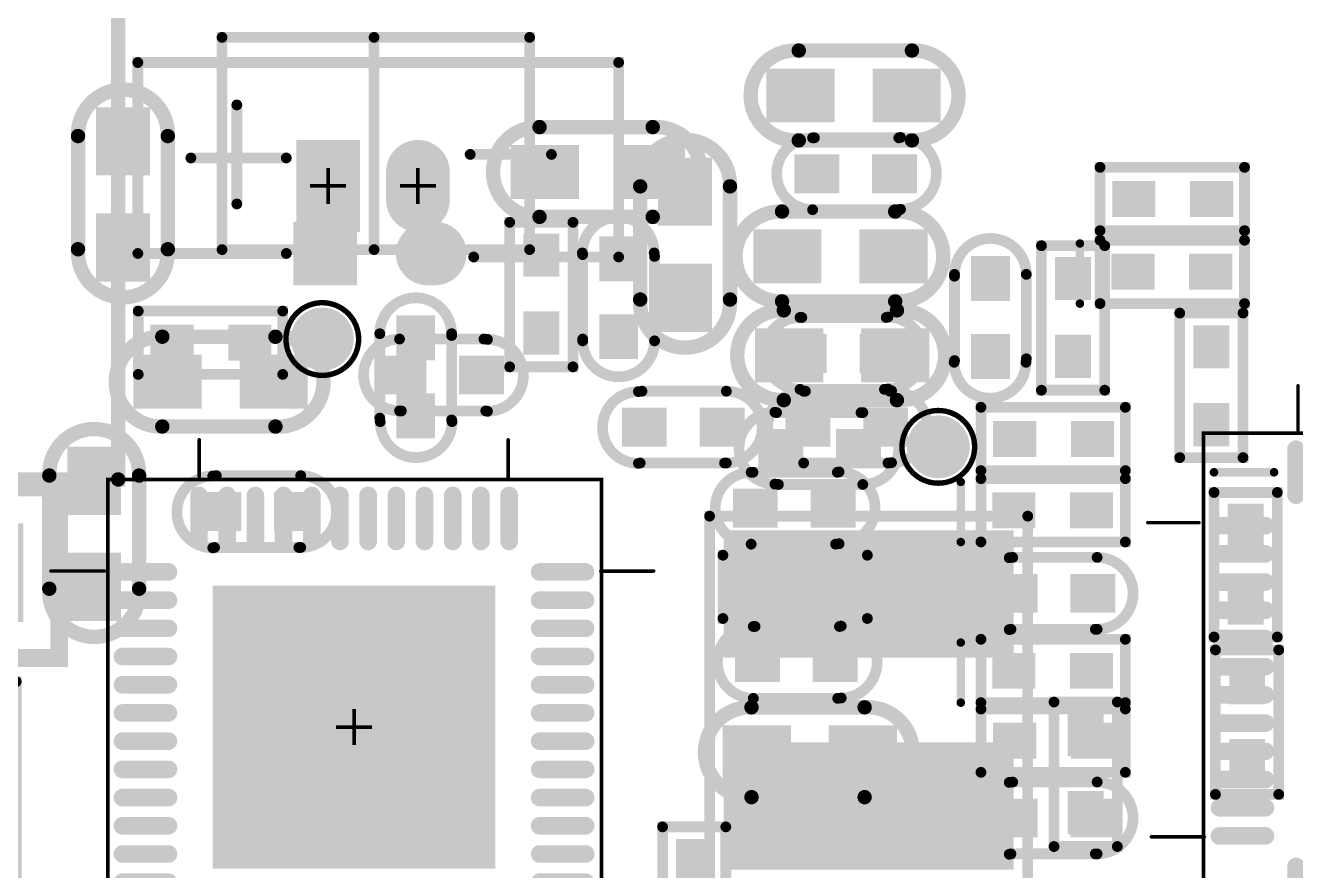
# Model space of a CAD drawing. Extents: x 68 to 180, y 55 to 144.
# Drawn here: x 82.87 to 100.83, y 106.14 to 118.09 of the extents above; entities that cross this region are included whole.
import ezdxf

# ---------------------------------------------------------------- set-up
doc = ezdxf.new("R2010")
doc.units = 0
doc.header["$MEASUREMENT"] = 0
doc.layers.get('0').update_dxf_attribs({"linetype": 'CONTINUOUS'})
for name, color, linetype in [('DRIL_NPLTE_THRU_01', 16, 'CONTINUOUS'), ('DRIL_NPLTE_THRU_02', 4, 'CONTINUOUS'), ('DRIL_NPLTE_THRU_03', 96, 'CONTINUOUS'), ('DRIL_NPLTE_THRU_04', 136, 'CONTINUOUS'), ('DRIL_NPLTE_THRU_05', 34, 'CONTINUOUS'), ('DRIL_NPLTE_THRU_06', 176, 'CONTINUOUS'), ('DRIL_PLTE_THRU_01', 16, 'CONTINUOUS'), ('DRIL_PLTE_THRU_02', 4, 'CONTINUOUS'), ('DRIL_PLTE_THRU_03', 96, 'CONTINUOUS'), ('DRIL_PLTE_THRU_04', 136, 'CONTINUOUS'), ('DRIL_PLTE_THRU_05', 34, 'CONTINUOUS'), ('DRIL_PLTE_THRU_06', 176, 'CONTINUOUS'), ('DRIL_SYMBOL', 2, 'CONTINUOUS'), ('PADS_BOT', 5, 'CONTINUOUS'), ('PADS_INNER', 1, 'CONTINUOUS'), ('PADS_TOP', 1, 'CONTINUOUS'), ('PART_BOT_2DLINE_00', 253, 'CONTINUOUS'), ('PART_TOP_2DLINE_00', 67, 'CONTINUOUS'), ('PART_TOP_2DLINE_01', 67, 'CONTINUOUS')]:
    doc.layers.add(name, color=color, linetype=linetype)

# ---------------------------------------------------------------- blocks, each defined once
blk = doc.blocks.new('SMOOTH_0$1524')
at = {"const_width": 0.0762}
blk.add_lwpolyline([(-0.0381, 0, 1), (0.0381, 0, 1)], format="xyb", close=True, dxfattribs=at)
blk = doc.blocks.new('PART_BODY_TOP_5732')
at = {"layer": 'PART_TOP_2DLINE_00', "const_width": 0.152}
blk.add_lwpolyline([(-1.5, -0.9), (-1.5, 2.1), (2.85, 2.1), (2.85, -0.9)], close=True, dxfattribs=at)
blk.add_lwpolyline([(0.65, 2.1), (0.65, -0.9)], dxfattribs=at)
at = {"layer": 'PART_TOP_2DLINE_00'}
for p in [(-1.5, 2.1), (0.65, 2.1), (2.85, 2.1), (-1.5, -0.9), (0.65, -0.9), (2.85, -0.9)]:
    blk.add_blockref('SMOOTH_0$1524', p, dxfattribs=at)
blk = doc.blocks.new('DRIL_SYMBOL_0$6')
at = {"layer": 'DRIL_SYMBOL', "const_width": 0.0508}
for points in [[(0, -0.254), (0, 0.254)], [(-0.254, 0), (0.254, 0)]]:
    blk.add_lwpolyline(points, dxfattribs=at)
blk = doc.blocks.new('DRIL_HOLE_0$6')
at = {"const_width": 0.3}
blk.add_lwpolyline([(-0.15, 0, 1), (0.15, 0, 1)], format="xyb", close=True, dxfattribs=at)
blk.add_blockref('DRIL_SYMBOL_0$6', (0, 0))
blk = doc.blocks.new('PAD_3')
at = {"const_width": 0.9}
blk.add_lwpolyline([(-0.65, 0), (0.65, 0)], dxfattribs=at)
blk = doc.blocks.new('STK_TOP_16')
at = {"layer": 'DRIL_PLTE_THRU_01'}
blk.add_blockref('DRIL_HOLE_0$6', (0, 0), dxfattribs=at)
at = {"layer": 'DRIL_PLTE_THRU_02'}
blk.add_blockref('DRIL_HOLE_0$6', (0, 0), dxfattribs=at)
at = {"layer": 'DRIL_PLTE_THRU_03'}
blk.add_blockref('DRIL_HOLE_0$6', (0, 0), dxfattribs=at)
at = {"layer": 'DRIL_PLTE_THRU_04'}
blk.add_blockref('DRIL_HOLE_0$6', (0, 0), dxfattribs=at)
at = {"layer": 'DRIL_PLTE_THRU_05'}
blk.add_blockref('DRIL_HOLE_0$6', (0, 0), dxfattribs=at)
at = {"layer": 'DRIL_PLTE_THRU_06'}
blk.add_blockref('DRIL_HOLE_0$6', (0, 0), dxfattribs=at)
at = {"layer": 'PADS_BOT', "rotation": 90}
blk.add_blockref('PAD_3', (0, 0), dxfattribs=at)
at = {"layer": 'PADS_INNER', "rotation": 90}
blk.add_blockref('PAD_3', (0, 0), dxfattribs=at)
at = {"layer": 'PADS_TOP', "rotation": 90}
blk.add_blockref('PAD_3', (0, 0), dxfattribs=at)
blk = doc.blocks.new('PAD_4')
at = {"const_width": 0.45}
blk.add_lwpolyline([(-0.2, -0.225), (0.2, -0.225, 1), (0.2, 0.225), (-0.2, 0.225, 1)], format="xyb", close=True, dxfattribs=at)
blk = doc.blocks.new('STK_TOP_15')
at = {"layer": 'DRIL_PLTE_THRU_01'}
blk.add_blockref('DRIL_HOLE_0$6', (0, 0), dxfattribs=at)
at = {"layer": 'DRIL_PLTE_THRU_02'}
blk.add_blockref('DRIL_HOLE_0$6', (0, 0), dxfattribs=at)
at = {"layer": 'DRIL_PLTE_THRU_03'}
blk.add_blockref('DRIL_HOLE_0$6', (0, 0), dxfattribs=at)
at = {"layer": 'DRIL_PLTE_THRU_04'}
blk.add_blockref('DRIL_HOLE_0$6', (0, 0), dxfattribs=at)
at = {"layer": 'DRIL_PLTE_THRU_05'}
blk.add_blockref('DRIL_HOLE_0$6', (0, 0), dxfattribs=at)
at = {"layer": 'DRIL_PLTE_THRU_06'}
blk.add_blockref('DRIL_HOLE_0$6', (0, 0), dxfattribs=at)
at = {"layer": 'PADS_BOT', "rotation": 90}
blk.add_blockref('PAD_4', (0, 0), dxfattribs=at)
at = {"layer": 'PADS_INNER', "rotation": 90}
blk.add_blockref('PAD_4', (0, 0), dxfattribs=at)
at = {"layer": 'PADS_TOP', "rotation": 90}
blk.add_blockref('PAD_4', (0, 0), dxfattribs=at)
blk = doc.blocks.new('SYM_TOP_15')
for name, p in [('PART_BODY_TOP_5732', (0, 0)), ('STK_TOP_16', (0, 0)), ('STK_TOP_15', (1.27, 0))]:
    blk.add_blockref(name, p)
blk = doc.blocks.new('PART_TOP_12')
blk.add_blockref('SYM_TOP_15', (0, 0))
blk = doc.blocks.new('SMOOTH_0$2032')
at = {"const_width": 0.1016}
blk.add_lwpolyline([(-0.0508, 0, 1), (0.0508, 0, 1)], format="xyb", close=True, dxfattribs=at)
blk = doc.blocks.new('PART_BODY_BOT_5734')
at = {"layer": 'PART_BOT_2DLINE_00', "const_width": 0.2032}
blk.add_lwpolyline([(-0.025146, 0.635), (1.575054, 0.635, -1.036434944), (1.575054, -0.635), (-0.025146, -0.635, -1.07236871)], format="xyb", close=True, dxfattribs=at)
at = {"layer": 'PART_BOT_2DLINE_00'}
for p in [(-0.025146, 0.635), (1.575054, 0.635), (-0.025146, -0.635), (1.575054, -0.635)]:
    blk.add_blockref('SMOOTH_0$2032', p, dxfattribs=at)
blk = doc.blocks.new('DRIL_HOLE_0')
blk.add_lwpolyline([(0, 0, 1), (0, 0, 1)], format="xyb", close=True)
blk = doc.blocks.new('PAD_0')
blk.add_lwpolyline([(0, 0, 1), (0, 0, 1)], format="xyb", close=True)
blk = doc.blocks.new('PAD_7')
at = {"const_width": 0.762}
blk.add_lwpolyline([(-0.4826, 0), (0.4826, 0)], dxfattribs=at)
blk = doc.blocks.new('STK_BOT_19')
at = {"layer": 'DRIL_PLTE_THRU_01'}
blk.add_blockref('DRIL_HOLE_0', (0, 0), dxfattribs=at)
at = {"layer": 'DRIL_PLTE_THRU_02'}
blk.add_blockref('DRIL_HOLE_0', (0, 0), dxfattribs=at)
at = {"layer": 'DRIL_PLTE_THRU_03'}
blk.add_blockref('DRIL_HOLE_0', (0, 0), dxfattribs=at)
at = {"layer": 'DRIL_PLTE_THRU_04'}
blk.add_blockref('DRIL_HOLE_0', (0, 0), dxfattribs=at)
at = {"layer": 'DRIL_PLTE_THRU_05'}
blk.add_blockref('DRIL_HOLE_0', (0, 0), dxfattribs=at)
at = {"layer": 'DRIL_PLTE_THRU_06'}
blk.add_blockref('DRIL_HOLE_0', (0, 0), dxfattribs=at)
at = {"layer": 'PADS_BOT'}
blk.add_blockref('PAD_7', (0, 0), dxfattribs=at)
at = {"layer": 'PADS_INNER'}
blk.add_blockref('PAD_0', (0, 0), dxfattribs=at)
at = {"layer": 'PADS_TOP'}
blk.add_blockref('PAD_0', (0, 0), dxfattribs=at)
blk = doc.blocks.new('SYM_BOT_17')
for name, p in [('PART_BODY_BOT_5734', (0, 0)), ('STK_BOT_19', (0, 0)), ('STK_BOT_19', (1.500124, 0))]:
    blk.add_blockref(name, p)
blk = doc.blocks.new('PART_BOT_18')
blk.add_blockref('SYM_BOT_17', (0, 0))
blk = doc.blocks.new('PART_BODY_TOP_5734')
at = {"layer": 'PART_TOP_2DLINE_00', "const_width": 0.2032}
blk.add_lwpolyline([(-0.025146, 0.635), (1.575054, 0.635, -1.036434944), (1.575054, -0.635), (-0.025146, -0.635, -1.07236871)], format="xyb", close=True, dxfattribs=at)
at = {"layer": 'PART_TOP_2DLINE_00'}
for p in [(-0.025146, 0.635), (1.575054, 0.635), (-0.025146, -0.635), (1.575054, -0.635)]:
    blk.add_blockref('SMOOTH_0$2032', p, dxfattribs=at)
blk = doc.blocks.new('STK_TOP_19')
at = {"layer": 'DRIL_PLTE_THRU_01'}
blk.add_blockref('DRIL_HOLE_0', (0, 0), dxfattribs=at)
at = {"layer": 'DRIL_PLTE_THRU_02'}
blk.add_blockref('DRIL_HOLE_0', (0, 0), dxfattribs=at)
at = {"layer": 'DRIL_PLTE_THRU_03'}
blk.add_blockref('DRIL_HOLE_0', (0, 0), dxfattribs=at)
at = {"layer": 'DRIL_PLTE_THRU_04'}
blk.add_blockref('DRIL_HOLE_0', (0, 0), dxfattribs=at)
at = {"layer": 'DRIL_PLTE_THRU_05'}
blk.add_blockref('DRIL_HOLE_0', (0, 0), dxfattribs=at)
at = {"layer": 'DRIL_PLTE_THRU_06'}
blk.add_blockref('DRIL_HOLE_0', (0, 0), dxfattribs=at)
at = {"layer": 'PADS_BOT'}
blk.add_blockref('PAD_0', (0, 0), dxfattribs=at)
at = {"layer": 'PADS_INNER'}
blk.add_blockref('PAD_0', (0, 0), dxfattribs=at)
at = {"layer": 'PADS_TOP'}
blk.add_blockref('PAD_7', (0, 0), dxfattribs=at)
blk = doc.blocks.new('SYM_TOP_17')
for name, p in [('PART_BODY_TOP_5734', (0, 0)), ('STK_TOP_19', (0, 0)), ('STK_TOP_19', (1.500124, 0))]:
    blk.add_blockref(name, p)
blk = doc.blocks.new('PART_TOP_19')
blk.add_blockref('SYM_TOP_17', (0, 0))
blk = doc.blocks.new('PART_BOT_20')
blk.add_blockref('SYM_BOT_17', (0, 0))
blk = doc.blocks.new('PART_BOT_23')
blk.add_blockref('SYM_BOT_17', (0, 0))
blk = doc.blocks.new('PART_BOT_28')
blk.add_blockref('SYM_BOT_17', (0, 0))
blk = doc.blocks.new('PART_TOP_31')
blk.add_blockref('SYM_TOP_17', (0, 0))
blk = doc.blocks.new('PART_BOT_32')
blk.add_blockref('SYM_BOT_17', (0, 0))
blk = doc.blocks.new('PART_BOT_34')
blk.add_blockref('SYM_BOT_17', (0, 0))
blk = doc.blocks.new('PART_BOT_41')
blk.add_blockref('SYM_BOT_17', (0, 0))
blk = doc.blocks.new('PART_BODY_TOP_5741')
at = {"layer": 'PART_TOP_2DLINE_01', "const_width": 0.152}
blk.add_lwpolyline([(-1.1, 2.25), (4.1, 2.25), (4.1, -2.25), (-1.1, -2.25)], close=True, dxfattribs=at)
at = {"layer": 'PART_TOP_2DLINE_01'}
for p in [(-1.1, 2.25), (4.1, 2.25), (-1.1, -2.25), (4.1, -2.25)]:
    blk.add_blockref('SMOOTH_0$1524', p, dxfattribs=at)
blk = doc.blocks.new('PAD_10')
at = {"const_width": 1.8}
blk.add_lwpolyline([(-2.05, 0), (2.05, 0)], dxfattribs=at)
blk = doc.blocks.new('STK_TOP_26')
at = {"layer": 'DRIL_PLTE_THRU_01'}
blk.add_blockref('DRIL_HOLE_0', (0, 0), dxfattribs=at)
at = {"layer": 'DRIL_PLTE_THRU_02'}
blk.add_blockref('DRIL_HOLE_0', (0, 0), dxfattribs=at)
at = {"layer": 'DRIL_PLTE_THRU_03'}
blk.add_blockref('DRIL_HOLE_0', (0, 0), dxfattribs=at)
at = {"layer": 'DRIL_PLTE_THRU_04'}
blk.add_blockref('DRIL_HOLE_0', (0, 0), dxfattribs=at)
at = {"layer": 'DRIL_PLTE_THRU_05'}
blk.add_blockref('DRIL_HOLE_0', (0, 0), dxfattribs=at)
at = {"layer": 'DRIL_PLTE_THRU_06'}
blk.add_blockref('DRIL_HOLE_0', (0, 0), dxfattribs=at)
at = {"layer": 'PADS_BOT'}
blk.add_blockref('PAD_0', (0, 0), dxfattribs=at)
at = {"layer": 'PADS_INNER'}
blk.add_blockref('PAD_0', (0, 0), dxfattribs=at)
at = {"layer": 'PADS_TOP', "rotation": 90}
blk.add_blockref('PAD_10', (0, 0), dxfattribs=at)
blk = doc.blocks.new('SYM_TOP_24')
for name, p in [('STK_TOP_26', (0, 0)), ('STK_TOP_26', (3, 0)), ('PART_BODY_TOP_5741', (0, 0))]:
    blk.add_blockref(name, p)
blk = doc.blocks.new('PART_TOP_59')
blk.add_blockref('SYM_TOP_24', (0, 0))
blk = doc.blocks.new('PART_TOP_60')
blk.add_blockref('SYM_TOP_24', (0, 0))
blk = doc.blocks.new('PART_BODY_TOP_5763')
at = {"layer": 'PART_TOP_2DLINE_00', "const_width": 0.152}
for points in [[(-0.55, 0), (-2.65, 0), (-2.65, 2.7), (4.15, 2.7), (4.15, -0.05), (2.1, -0.05)], [(-1.25, 2.1), (-1.25, 0.7)], [(2.05, 1.4), (3.2, 1.4)], [(-1.9, 1.35), (-0.55, 1.35)]]:
    blk.add_lwpolyline(points, dxfattribs=at)
at = {"layer": 'PART_TOP_2DLINE_00'}
for p in [(-2.65, 2.7), (4.15, 2.7), (-1.25, 2.1), (2.05, 1.4), (3.2, 1.4), (-1.9, 1.35), (-0.55, 1.35), (-1.25, 0.7), (-2.65, 0), (-0.55, 0), (2.1, -0.05), (4.15, -0.05)]:
    blk.add_blockref('SMOOTH_0$1524', p, dxfattribs=at)
blk = doc.blocks.new('DRIL_SLOT_0001500027000000000')
at = {"const_width": 0.2}
blk.add_lwpolyline([(-0.15, -0.1), (0.15, -0.1, 1), (0.15, 0.1), (-0.15, 0.1, 1)], format="xyb", close=True, dxfattribs=at)
blk = doc.blocks.new('PAD_45')
at = {"const_width": 0.9}
blk.add_lwpolyline([(-0.45, 0), (0.45, 0)], dxfattribs=at)
blk = doc.blocks.new('PAD_46')
at = {"const_width": 0.9}
blk.add_lwpolyline([(-0.45, 0), (0.45, 0)], dxfattribs=at)
blk = doc.blocks.new('STK_TOP_64')
at = {"layer": 'DRIL_PLTE_THRU_01'}
blk.add_blockref('DRIL_SLOT_0001500027000000000', (0, 0), dxfattribs=at)
at = {"layer": 'DRIL_PLTE_THRU_02'}
blk.add_blockref('DRIL_SLOT_0001500027000000000', (0, 0), dxfattribs=at)
at = {"layer": 'DRIL_PLTE_THRU_03'}
blk.add_blockref('DRIL_SLOT_0001500027000000000', (0, 0), dxfattribs=at)
at = {"layer": 'DRIL_PLTE_THRU_04'}
blk.add_blockref('DRIL_SLOT_0001500027000000000', (0, 0), dxfattribs=at)
at = {"layer": 'DRIL_PLTE_THRU_05'}
blk.add_blockref('DRIL_SLOT_0001500027000000000', (0, 0), dxfattribs=at)
at = {"layer": 'DRIL_PLTE_THRU_06'}
blk.add_blockref('DRIL_SLOT_0001500027000000000', (0, 0), dxfattribs=at)
at = {"layer": 'PADS_BOT'}
blk.add_blockref('PAD_45', (0, 0), dxfattribs=at)
at = {"layer": 'PADS_INNER'}
blk.add_blockref('PAD_45', (0, 0), dxfattribs=at)
at = {"layer": 'PADS_TOP'}
blk.add_blockref('PAD_46', (0, 0), dxfattribs=at)
blk = doc.blocks.new('PAD_47')
at = {"const_width": 0.45}
blk.add_lwpolyline([(-0.05, -0.225), (0.05, -0.225, 1), (0.05, 0.225), (-0.05, 0.225, 1)], format="xyb", close=True, dxfattribs=at)
blk = doc.blocks.new('STK_TOP_63')
at = {"layer": 'DRIL_PLTE_THRU_01'}
blk.add_blockref('DRIL_SLOT_0001500027000000000', (0, 0), dxfattribs=at)
at = {"layer": 'DRIL_PLTE_THRU_02'}
blk.add_blockref('DRIL_SLOT_0001500027000000000', (0, 0), dxfattribs=at)
at = {"layer": 'DRIL_PLTE_THRU_03'}
blk.add_blockref('DRIL_SLOT_0001500027000000000', (0, 0), dxfattribs=at)
at = {"layer": 'DRIL_PLTE_THRU_04'}
blk.add_blockref('DRIL_SLOT_0001500027000000000', (0, 0), dxfattribs=at)
at = {"layer": 'DRIL_PLTE_THRU_05'}
blk.add_blockref('DRIL_SLOT_0001500027000000000', (0, 0), dxfattribs=at)
at = {"layer": 'DRIL_PLTE_THRU_06'}
blk.add_blockref('DRIL_SLOT_0001500027000000000', (0, 0), dxfattribs=at)
at = {"layer": 'PADS_BOT'}
blk.add_blockref('PAD_47', (0, 0), dxfattribs=at)
at = {"layer": 'PADS_INNER'}
blk.add_blockref('PAD_47', (0, 0), dxfattribs=at)
at = {"layer": 'PADS_TOP'}
blk.add_blockref('PAD_47', (0, 0), dxfattribs=at)
blk = doc.blocks.new('SYM_TOP_46')
for name, p in [('PART_BODY_TOP_5763', (0, 0)), ('STK_TOP_64', (0, 0)), ('STK_TOP_63', (1.5, 0))]:
    blk.add_blockref(name, p)
blk = doc.blocks.new('PART_TOP_95')
blk.add_blockref('SYM_TOP_46', (0, 0))
blk = doc.blocks.new('SMOOTH_0$0508')
at = {"const_width": 0.0254}
blk.add_lwpolyline([(-0.0127, 0, 1), (0.0127, 0, 1)], format="xyb", close=True, dxfattribs=at)
blk = doc.blocks.new('PART_BODY_TOP_5766')
at = {"layer": 'PART_TOP_2DLINE_00', "const_width": 0.0508}
for points in [[(-2.189, 3.545), (-2.189, 4.061)], [(2.181, 3.534), (2.181, 4.061)], [(-3.532, 2.207), (-4.286, 2.207)], [(3.491, 2.206), (4.237, 2.206)], [(-3.509, -2.206), (-4.355, -2.206)], [(3.567, -2.236), (4.288, -2.236)], [(-2.178, -3.505), (-2.178, -4.144)], [(2.165, -3.546), (2.165, -4.17)]]:
    blk.add_lwpolyline(points, dxfattribs=at)
blk.add_lwpolyline([(-2.969, -3.5), (3.5, -3.5), (3.5, 3.5), (-3.483, 3.5), (-3.483, -2.945), (-3.139, -3.33)], close=True, dxfattribs=at)
blk.add_lwpolyline([(-3.007, -3.018, 1), (-2.564, -3.018, 1)], format="xyb", close=True, dxfattribs=at)
at = {"layer": 'PART_TOP_2DLINE_00'}
for p in [(-2.189, 4.061), (2.181, 4.061), (-3.483, 3.5), (-2.189, 3.545), (2.181, 3.534), (3.5, 3.5), (-4.286, 2.207), (-3.532, 2.207), (3.491, 2.206), (4.237, 2.206), (-4.355, -2.206), (-3.509, -2.206), (3.567, -2.236), (4.288, -2.236), (-3.483, -2.945), (-3.139, -3.33), (-2.969, -3.5), (-2.178, -3.505), (2.165, -3.546), (3.5, -3.5), (-2.178, -4.144), (2.165, -4.17)]:
    blk.add_blockref('SMOOTH_0$0508', p, dxfattribs=at)
blk = doc.blocks.new('PAD_51')
at = {"const_width": 0.12446}
blk.add_lwpolyline([(-0.32554, -0.06223), (0.32554, -0.06223, 1), (0.32554, 0.06223), (-0.32554, 0.06223, 1)], format="xyb", close=True, dxfattribs=at)
blk = doc.blocks.new('STK_TOP_71')
at = {"layer": 'DRIL_NPLTE_THRU_01'}
blk.add_blockref('DRIL_HOLE_0', (0, 0), dxfattribs=at)
at = {"layer": 'DRIL_NPLTE_THRU_02'}
blk.add_blockref('DRIL_HOLE_0', (0, 0), dxfattribs=at)
at = {"layer": 'DRIL_NPLTE_THRU_03'}
blk.add_blockref('DRIL_HOLE_0', (0, 0), dxfattribs=at)
at = {"layer": 'DRIL_NPLTE_THRU_04'}
blk.add_blockref('DRIL_HOLE_0', (0, 0), dxfattribs=at)
at = {"layer": 'DRIL_NPLTE_THRU_05'}
blk.add_blockref('DRIL_HOLE_0', (0, 0), dxfattribs=at)
at = {"layer": 'DRIL_NPLTE_THRU_06'}
blk.add_blockref('DRIL_HOLE_0', (0, 0), dxfattribs=at)
at = {"layer": 'PADS_BOT'}
blk.add_blockref('PAD_0', (0, 0), dxfattribs=at)
at = {"layer": 'PADS_INNER'}
blk.add_blockref('PAD_0', (0, 0), dxfattribs=at)
at = {"layer": 'PADS_TOP', "rotation": 90}
blk.add_blockref('PAD_51', (0, 0), dxfattribs=at)
blk = doc.blocks.new('STK_TOP_70')
at = {"layer": 'DRIL_NPLTE_THRU_01'}
blk.add_blockref('DRIL_HOLE_0', (0, 0), dxfattribs=at)
at = {"layer": 'DRIL_NPLTE_THRU_02'}
blk.add_blockref('DRIL_HOLE_0', (0, 0), dxfattribs=at)
at = {"layer": 'DRIL_NPLTE_THRU_03'}
blk.add_blockref('DRIL_HOLE_0', (0, 0), dxfattribs=at)
at = {"layer": 'DRIL_NPLTE_THRU_04'}
blk.add_blockref('DRIL_HOLE_0', (0, 0), dxfattribs=at)
at = {"layer": 'DRIL_NPLTE_THRU_05'}
blk.add_blockref('DRIL_HOLE_0', (0, 0), dxfattribs=at)
at = {"layer": 'DRIL_NPLTE_THRU_06'}
blk.add_blockref('DRIL_HOLE_0', (0, 0), dxfattribs=at)
at = {"layer": 'PADS_BOT'}
blk.add_blockref('PAD_0', (0, 0), dxfattribs=at)
at = {"layer": 'PADS_INNER'}
blk.add_blockref('PAD_0', (0, 0), dxfattribs=at)
at = {"layer": 'PADS_TOP'}
blk.add_blockref('PAD_51', (0, 0), dxfattribs=at)
blk = doc.blocks.new('DRIL_SYMBOL_1')
at = {"layer": 'DRIL_SYMBOL', "const_width": 0.0508}
for points in [[(0, -0.254), (0, 0.254)], [(-0.254, 0), (0.254, 0)]]:
    blk.add_lwpolyline(points, dxfattribs=at)
blk = doc.blocks.new('DRIL_HOLE_1')
at = {"const_width": 0.5}
blk.add_lwpolyline([(-0.25, 0, 1), (0.25, 0, 1)], format="xyb", close=True, dxfattribs=at)
blk.add_blockref('DRIL_SYMBOL_1', (0, 0))
blk = doc.blocks.new('PAD_52')
at = {"const_width": 3}
blk.add_lwpolyline([(-1.5, 0), (1.5, 0)], dxfattribs=at)
blk = doc.blocks.new('STK_TOP_72')
at = {"layer": 'DRIL_PLTE_THRU_01'}
blk.add_blockref('DRIL_HOLE_1', (0, 0), dxfattribs=at)
at = {"layer": 'DRIL_PLTE_THRU_02'}
blk.add_blockref('DRIL_HOLE_1', (0, 0), dxfattribs=at)
at = {"layer": 'DRIL_PLTE_THRU_03'}
blk.add_blockref('DRIL_HOLE_1', (0, 0), dxfattribs=at)
at = {"layer": 'DRIL_PLTE_THRU_04'}
blk.add_blockref('DRIL_HOLE_1', (0, 0), dxfattribs=at)
at = {"layer": 'DRIL_PLTE_THRU_05'}
blk.add_blockref('DRIL_HOLE_1', (0, 0), dxfattribs=at)
at = {"layer": 'DRIL_PLTE_THRU_06'}
blk.add_blockref('DRIL_HOLE_1', (0, 0), dxfattribs=at)
at = {"layer": 'PADS_BOT'}
blk.add_blockref('PAD_52', (0, 0), dxfattribs=at)
at = {"layer": 'PADS_INNER'}
blk.add_blockref('PAD_52', (0, 0), dxfattribs=at)
at = {"layer": 'PADS_TOP'}
blk.add_blockref('PAD_52', (0, 0), dxfattribs=at)
blk = doc.blocks.new('SYM_TOP_49')
for name, p in [('PART_BODY_TOP_5766', (0, 0)), ('STK_TOP_71', (-2.19329, 2.95)), ('STK_TOP_71', (-1.79451, 2.95)), ('STK_TOP_71', (-1.39573, 2.95)), ('STK_TOP_71', (-0.99695, 2.95)), ('STK_TOP_71', (-0.59817, 2.95)), ('STK_TOP_71', (-0.19939, 2.95)), ('STK_TOP_71', (0.19939, 2.95)), ('STK_TOP_71', (0.59817, 2.95)), ('STK_TOP_71', (0.99695, 2.95)), ('STK_TOP_71', (1.39573, 2.95)), ('STK_TOP_71', (1.79451, 2.95)), ('STK_TOP_71', (2.19329, 2.95)), ('STK_TOP_70', (-2.95, 2.19329)), ('STK_TOP_70', (2.95, 2.19329)), ('STK_TOP_70', (-2.95, 1.79451)), ('STK_TOP_70', (2.95, 1.79451)), ('STK_TOP_70', (-2.95, 1.39573)), ('STK_TOP_72', (0, 0)), ('STK_TOP_70', (2.95, 1.39573)), ('STK_TOP_70', (-2.95, 0.99695)), ('STK_TOP_70', (2.95, 0.99695)), ('STK_TOP_70', (-2.95, 0.59817)), ('STK_TOP_70', (2.95, 0.59817)), ('STK_TOP_70', (-2.95, 0.19939)), ('STK_TOP_70', (2.95, 0.19939)), ('STK_TOP_70', (-2.95, -0.19939)), ('STK_TOP_70', (2.95, -0.19939)), ('STK_TOP_70', (-2.95, -0.59817)), ('STK_TOP_70', (2.95, -0.59817)), ('STK_TOP_70', (-2.95, -0.99695)), ('STK_TOP_70', (2.95, -0.99695)), ('STK_TOP_70', (-2.95, -1.39573)), ('STK_TOP_70', (2.95, -1.39573)), ('STK_TOP_70', (-2.95, -1.79451)), ('STK_TOP_70', (2.95, -1.79451)), ('STK_TOP_70', (-2.95, -2.19329)), ('STK_TOP_70', (2.95, -2.19329)), ('STK_TOP_71', (-2.19329, -2.95)), ('STK_TOP_71', (-1.79451, -2.95)), ('STK_TOP_71', (-1.39573, -2.95)), ('STK_TOP_71', (-0.99695, -2.95)), ('STK_TOP_71', (-0.59817, -2.95)), ('STK_TOP_71', (-0.19939, -2.95)), ('STK_TOP_71', (0.19939, -2.95)), ('STK_TOP_71', (0.59817, -2.95)), ('STK_TOP_71', (0.99695, -2.95)), ('STK_TOP_71', (1.39573, -2.95)), ('STK_TOP_71', (1.79451, -2.95)), ('STK_TOP_71', (2.19329, -2.95))]:
    blk.add_blockref(name, p)
blk = doc.blocks.new('PART_TOP_98')
blk.add_blockref('SYM_TOP_49', (0, 0))
blk = doc.blocks.new('PART_BODY_TOP_5767')
at = {"layer": 'PART_TOP_2DLINE_00', "const_width": 0.0508}
for points in [[(-2.189, 3.545), (-2.189, 4.061)], [(2.181, 3.534), (2.181, 4.061)], [(-3.532, 2.207), (-4.286, 2.207)], [(3.491, 2.206), (4.237, 2.206)], [(-3.509, -2.206), (-4.355, -2.206)], [(3.567, -2.236), (4.288, -2.236)], [(-2.178, -3.505), (-2.178, -4.144)], [(2.165, -3.546), (2.165, -4.17)]]:
    blk.add_lwpolyline(points, dxfattribs=at)
blk.add_lwpolyline([(-2.969, -3.5), (3.5, -3.5), (3.5, 3.5), (-3.483, 3.5), (-3.483, -2.945), (-3.139, -3.33)], close=True, dxfattribs=at)
blk.add_lwpolyline([(-3.007, -3.018, 1), (-2.564, -3.018, 1)], format="xyb", close=True, dxfattribs=at)
at = {"layer": 'PART_TOP_2DLINE_00'}
for p in [(-2.189, 4.061), (2.181, 4.061), (-3.483, 3.5), (-2.189, 3.545), (2.181, 3.534), (3.5, 3.5), (-4.286, 2.207), (-3.532, 2.207), (3.491, 2.206), (4.237, 2.206), (-4.355, -2.206), (-3.509, -2.206), (3.567, -2.236), (4.288, -2.236), (-3.483, -2.945), (-3.139, -3.33), (-2.969, -3.5), (-2.178, -3.505), (2.165, -3.546), (3.5, -3.5), (-2.178, -4.144), (2.165, -4.17)]:
    blk.add_blockref('SMOOTH_0$0508', p, dxfattribs=at)
blk = doc.blocks.new('DRIL_SYMBOL_2$5')
at = {"layer": 'DRIL_SYMBOL', "const_width": 0.0508}
for points in [[(0, -0.254), (0, 0.254)], [(-0.254, 0), (0.254, 0)]]:
    blk.add_lwpolyline(points, dxfattribs=at)
blk = doc.blocks.new('DRIL_HOLE_2$5')
at = {"const_width": 1.25}
blk.add_lwpolyline([(-0.625, 0, 1), (0.625, 0, 1)], format="xyb", close=True, dxfattribs=at)
blk.add_blockref('DRIL_SYMBOL_2$5', (0, 0))
blk = doc.blocks.new('PAD_53')
at = {"const_width": 4}
blk.add_lwpolyline([(-2, 0), (2, 0)], dxfattribs=at)
blk = doc.blocks.new('STK_TOP_73')
at = {"layer": 'DRIL_PLTE_THRU_01'}
blk.add_blockref('DRIL_HOLE_2$5', (0, 0), dxfattribs=at)
at = {"layer": 'DRIL_PLTE_THRU_02'}
blk.add_blockref('DRIL_HOLE_2$5', (0, 0), dxfattribs=at)
at = {"layer": 'DRIL_PLTE_THRU_03'}
blk.add_blockref('DRIL_HOLE_2$5', (0, 0), dxfattribs=at)
at = {"layer": 'DRIL_PLTE_THRU_04'}
blk.add_blockref('DRIL_HOLE_2$5', (0, 0), dxfattribs=at)
at = {"layer": 'DRIL_PLTE_THRU_05'}
blk.add_blockref('DRIL_HOLE_2$5', (0, 0), dxfattribs=at)
at = {"layer": 'DRIL_PLTE_THRU_06'}
blk.add_blockref('DRIL_HOLE_2$5', (0, 0), dxfattribs=at)
at = {"layer": 'PADS_BOT'}
blk.add_blockref('PAD_53', (0, 0), dxfattribs=at)
at = {"layer": 'PADS_INNER'}
blk.add_blockref('PAD_53', (0, 0), dxfattribs=at)
at = {"layer": 'PADS_TOP'}
blk.add_blockref('PAD_53', (0, 0), dxfattribs=at)
blk = doc.blocks.new('SYM_TOP_50')
for name, p in [('PART_BODY_TOP_5767', (0, 0)), ('STK_TOP_71', (-2.19329, 2.95)), ('STK_TOP_71', (-1.79451, 2.95)), ('STK_TOP_71', (-1.39573, 2.95)), ('STK_TOP_71', (-0.99695, 2.95)), ('STK_TOP_71', (-0.59817, 2.95)), ('STK_TOP_71', (-0.19939, 2.95)), ('STK_TOP_71', (0.19939, 2.95)), ('STK_TOP_71', (0.59817, 2.95)), ('STK_TOP_71', (0.99695, 2.95)), ('STK_TOP_71', (1.39573, 2.95)), ('STK_TOP_71', (1.79451, 2.95)), ('STK_TOP_71', (2.19329, 2.95)), ('STK_TOP_70', (-2.95, 2.19329)), ('STK_TOP_70', (2.95, 2.19329)), ('STK_TOP_73', (0, 0)), ('STK_TOP_70', (-2.95, 1.79451)), ('STK_TOP_70', (2.95, 1.79451)), ('STK_TOP_70', (-2.95, 1.39573)), ('STK_TOP_70', (2.95, 1.39573)), ('STK_TOP_70', (-2.95, 0.99695)), ('STK_TOP_70', (2.95, 0.99695)), ('STK_TOP_70', (-2.95, 0.59817)), ('STK_TOP_70', (2.95, 0.59817)), ('STK_TOP_70', (-2.95, 0.19939)), ('STK_TOP_70', (2.95, 0.19939)), ('STK_TOP_70', (-2.95, -0.19939)), ('STK_TOP_70', (2.95, -0.19939)), ('STK_TOP_70', (-2.95, -0.59817)), ('STK_TOP_70', (2.95, -0.59817)), ('STK_TOP_70', (-2.95, -0.99695)), ('STK_TOP_70', (2.95, -0.99695)), ('STK_TOP_70', (-2.95, -1.39573)), ('STK_TOP_70', (2.95, -1.39573)), ('STK_TOP_70', (-2.95, -1.79451)), ('STK_TOP_70', (2.95, -1.79451)), ('STK_TOP_70', (-2.95, -2.19329)), ('STK_TOP_70', (2.95, -2.19329)), ('STK_TOP_71', (-2.19329, -2.95)), ('STK_TOP_71', (-1.79451, -2.95)), ('STK_TOP_71', (-1.39573, -2.95)), ('STK_TOP_71', (-0.99695, -2.95)), ('STK_TOP_71', (-0.59817, -2.95)), ('STK_TOP_71', (-0.19939, -2.95)), ('STK_TOP_71', (0.19939, -2.95)), ('STK_TOP_71', (0.59817, -2.95)), ('STK_TOP_71', (0.99695, -2.95)), ('STK_TOP_71', (1.39573, -2.95)), ('STK_TOP_71', (1.79451, -2.95)), ('STK_TOP_71', (2.19329, -2.95))]:
    blk.add_blockref(name, p)
blk = doc.blocks.new('PART_TOP_99')
blk.add_blockref('SYM_TOP_50', (0, 0))
blk = doc.blocks.new('PART_BODY_TOP_5731')
at = {"layer": 'PART_TOP_2DLINE_00', "const_width": 0.152}
blk.add_lwpolyline([(-1.028, -0.449), (-1.028, 0.446), (1.015, 0.446), (1.015, -0.449)], close=True, dxfattribs=at)
at = {"layer": 'PART_TOP_2DLINE_00'}
for p in [(-1.028, 0.446), (1.015, 0.446), (-1.028, -0.449), (1.015, -0.449)]:
    blk.add_blockref('SMOOTH_0$1524', p, dxfattribs=at)
blk = doc.blocks.new('PAD_1')
at = {"const_width": 0.508}
blk.add_lwpolyline([(-0.305, 0), (0.305, 0)], dxfattribs=at)
blk = doc.blocks.new('STK_TOP_14')
at = {"layer": 'DRIL_PLTE_THRU_01'}
blk.add_blockref('DRIL_HOLE_0', (0, 0), dxfattribs=at)
at = {"layer": 'DRIL_PLTE_THRU_02'}
blk.add_blockref('DRIL_HOLE_0', (0, 0), dxfattribs=at)
at = {"layer": 'DRIL_PLTE_THRU_03'}
blk.add_blockref('DRIL_HOLE_0', (0, 0), dxfattribs=at)
at = {"layer": 'DRIL_PLTE_THRU_04'}
blk.add_blockref('DRIL_HOLE_0', (0, 0), dxfattribs=at)
at = {"layer": 'DRIL_PLTE_THRU_05'}
blk.add_blockref('DRIL_HOLE_0', (0, 0), dxfattribs=at)
at = {"layer": 'DRIL_PLTE_THRU_06'}
blk.add_blockref('DRIL_HOLE_0', (0, 0), dxfattribs=at)
at = {"layer": 'PADS_BOT'}
blk.add_blockref('PAD_0', (0, 0), dxfattribs=at)
at = {"layer": 'PADS_INNER'}
blk.add_blockref('PAD_0', (0, 0), dxfattribs=at)
at = {"layer": 'PADS_TOP'}
blk.add_blockref('PAD_1', (0, 0), dxfattribs=at)
blk = doc.blocks.new('SYM_TOP_14')
for name, p in [('PART_BODY_TOP_5731', (0, 0)), ('STK_TOP_14', (-0.55, 0)), ('STK_TOP_14', (0.55, 0))]:
    blk.add_blockref(name, p)
blk = doc.blocks.new('PART_TOP_124')
blk.add_blockref('SYM_TOP_14', (0, 0))
blk = doc.blocks.new('PART_TOP_128')
blk.add_blockref('SYM_TOP_14', (0, 0))
blk = doc.blocks.new('PART_BODY_BOT_5731')
at = {"layer": 'PART_BOT_2DLINE_00', "const_width": 0.152}
blk.add_lwpolyline([(-1.028, -0.449), (-1.028, 0.446), (1.015, 0.446), (1.015, -0.449)], close=True, dxfattribs=at)
at = {"layer": 'PART_BOT_2DLINE_00'}
for p in [(-1.028, 0.446), (1.015, 0.446), (-1.028, -0.449), (1.015, -0.449)]:
    blk.add_blockref('SMOOTH_0$1524', p, dxfattribs=at)
blk = doc.blocks.new('STK_BOT_14')
at = {"layer": 'DRIL_PLTE_THRU_01'}
blk.add_blockref('DRIL_HOLE_0', (0, 0), dxfattribs=at)
at = {"layer": 'DRIL_PLTE_THRU_02'}
blk.add_blockref('DRIL_HOLE_0', (0, 0), dxfattribs=at)
at = {"layer": 'DRIL_PLTE_THRU_03'}
blk.add_blockref('DRIL_HOLE_0', (0, 0), dxfattribs=at)
at = {"layer": 'DRIL_PLTE_THRU_04'}
blk.add_blockref('DRIL_HOLE_0', (0, 0), dxfattribs=at)
at = {"layer": 'DRIL_PLTE_THRU_05'}
blk.add_blockref('DRIL_HOLE_0', (0, 0), dxfattribs=at)
at = {"layer": 'DRIL_PLTE_THRU_06'}
blk.add_blockref('DRIL_HOLE_0', (0, 0), dxfattribs=at)
at = {"layer": 'PADS_BOT'}
blk.add_blockref('PAD_1', (0, 0), dxfattribs=at)
at = {"layer": 'PADS_INNER'}
blk.add_blockref('PAD_0', (0, 0), dxfattribs=at)
at = {"layer": 'PADS_TOP'}
blk.add_blockref('PAD_0', (0, 0), dxfattribs=at)
blk = doc.blocks.new('SYM_BOT_14')
for name, p in [('PART_BODY_BOT_5731', (0, 0)), ('STK_BOT_14', (-0.55, 0)), ('STK_BOT_14', (0.55, 0))]:
    blk.add_blockref(name, p)
blk = doc.blocks.new('PART_BOT_130')
blk.add_blockref('SYM_BOT_14', (0, 0))
blk = doc.blocks.new('PART_BOT_132')
blk.add_blockref('SYM_BOT_14', (0, 0))
blk = doc.blocks.new('PART_BOT_133')
blk.add_blockref('SYM_BOT_14', (0, 0))
blk = doc.blocks.new('PART_BOT_134')
blk.add_blockref('SYM_BOT_14', (0, 0))
blk = doc.blocks.new('PART_BOT_136')
blk.add_blockref('SYM_BOT_14', (0, 0))
blk = doc.blocks.new('PART_TOP_188')
blk.add_blockref('SYM_TOP_14', (0, 0))
blk = doc.blocks.new('PART_BOT_193')
blk.add_blockref('SYM_BOT_14', (0, 0))
blk = doc.blocks.new('PART_BOT_200')
blk.add_blockref('SYM_BOT_14', (0, 0))
blk = doc.blocks.new('PART_BOT_216')
blk.add_blockref('SYM_BOT_14', (0, 0))
blk = doc.blocks.new('SMOOTH_0$254')
at = {"const_width": 0.127}
blk.add_lwpolyline([(-0.0635, 0, 1), (0.0635, 0, 1)], format="xyb", close=True, dxfattribs=at)
blk = doc.blocks.new('PART_BODY_TOP_5771')
at = {"layer": 'PART_TOP_2DLINE_00', "const_width": 0.254}
for points in [[(-0.3175, 1.2065), (-2.3495, 1.2065), (-2.3495, -1.2065), (-0.3175, -1.2065)], [(0.3175, 1.2065), (2.3495, 1.2065), (2.3495, -1.2065), (0.3175, -1.2065)]]:
    blk.add_lwpolyline(points, dxfattribs=at)
at = {"layer": 'PART_TOP_2DLINE_00'}
for p in [(-2.3495, 1.2065), (-0.3175, 1.2065), (0.3175, 1.2065), (2.3495, 1.2065), (-2.3495, -1.2065), (-0.3175, -1.2065), (0.3175, -1.2065), (2.3495, -1.2065)]:
    blk.add_blockref('SMOOTH_0$254', p, dxfattribs=at)
blk = doc.blocks.new('PAD_54')
at = {"const_width": 1.397}
blk.add_lwpolyline([(-0.762, 0), (0.762, 0)], dxfattribs=at)
blk = doc.blocks.new('STK_TOP_74')
at = {"layer": 'DRIL_PLTE_THRU_01'}
blk.add_blockref('DRIL_HOLE_0', (0, 0), dxfattribs=at)
at = {"layer": 'DRIL_PLTE_THRU_02'}
blk.add_blockref('DRIL_HOLE_0', (0, 0), dxfattribs=at)
at = {"layer": 'DRIL_PLTE_THRU_03'}
blk.add_blockref('DRIL_HOLE_0', (0, 0), dxfattribs=at)
at = {"layer": 'DRIL_PLTE_THRU_04'}
blk.add_blockref('DRIL_HOLE_0', (0, 0), dxfattribs=at)
at = {"layer": 'DRIL_PLTE_THRU_05'}
blk.add_blockref('DRIL_HOLE_0', (0, 0), dxfattribs=at)
at = {"layer": 'DRIL_PLTE_THRU_06'}
blk.add_blockref('DRIL_HOLE_0', (0, 0), dxfattribs=at)
at = {"layer": 'PADS_BOT'}
blk.add_blockref('PAD_0', (0, 0), dxfattribs=at)
at = {"layer": 'PADS_INNER'}
blk.add_blockref('PAD_0', (0, 0), dxfattribs=at)
at = {"layer": 'PADS_TOP'}
blk.add_blockref('PAD_54', (0, 0), dxfattribs=at)
blk = doc.blocks.new('SYM_TOP_54')
for name, p in [('PART_BODY_TOP_5771', (0, 0)), ('STK_TOP_74', (-1.0795, 0)), ('STK_TOP_74', (1.0795, 0))]:
    blk.add_blockref(name, p)
blk = doc.blocks.new('PART_TOP_223')
blk.add_blockref('SYM_TOP_54', (0, 0))
blk = doc.blocks.new('PART_BODY_TOP_5773')
at = {"layer": 'PART_TOP_2DLINE_00', "const_width": 0.203}
for points in [[(0, 3.15), (2.55, 3.15), (2.55, 2.45), (0, 2.45)], [(-2.874, 2.8), (5.172, 2.8), (5.172, -3.184), (-2.874, -3.184)]]:
    blk.add_lwpolyline(points, close=True, dxfattribs=at)
at = {"layer": 'PART_TOP_2DLINE_00'}
for p in [(0, 3.15), (2.55, 3.15), (-2.874, 2.8), (5.172, 2.8), (0, 2.45), (2.55, 2.45), (-2.874, -3.184), (5.172, -3.184)]:
    blk.add_blockref('SMOOTH_0$2032', p, dxfattribs=at)
blk = doc.blocks.new('DRIL_SYMBOL_0$889')
at = {"layer": 'DRIL_SYMBOL', "const_width": 0.0508}
for points in [[(0, -0.254), (0, 0.254)], [(-0.254, 0), (0.254, 0)]]:
    blk.add_lwpolyline(points, dxfattribs=at)
blk = doc.blocks.new('DRIL_HOLE_0$889')
at = {"const_width": 0.4445}
blk.add_lwpolyline([(-0.22225, 0, 1), (0.22225, 0, 1)], format="xyb", close=True, dxfattribs=at)
blk.add_blockref('DRIL_SYMBOL_0$889', (0, 0))
blk = doc.blocks.new('PAD_57')
at = {"const_width": 1.524}
blk.add_lwpolyline([(-1.25, 0), (1.25, 0)], dxfattribs=at)
blk = doc.blocks.new('STK_TOP_78')
at = {"layer": 'DRIL_PLTE_THRU_01'}
blk.add_blockref('DRIL_HOLE_0$889', (0, 0), dxfattribs=at)
at = {"layer": 'DRIL_PLTE_THRU_02'}
blk.add_blockref('DRIL_HOLE_0$889', (0, 0), dxfattribs=at)
at = {"layer": 'DRIL_PLTE_THRU_03'}
blk.add_blockref('DRIL_HOLE_0$889', (0, 0), dxfattribs=at)
at = {"layer": 'DRIL_PLTE_THRU_04'}
blk.add_blockref('DRIL_HOLE_0$889', (0, 0), dxfattribs=at)
at = {"layer": 'DRIL_PLTE_THRU_05'}
blk.add_blockref('DRIL_HOLE_0$889', (0, 0), dxfattribs=at)
at = {"layer": 'DRIL_PLTE_THRU_06'}
blk.add_blockref('DRIL_HOLE_0$889', (0, 0), dxfattribs=at)
at = {"layer": 'PADS_BOT', "rotation": 90}
blk.add_blockref('PAD_57', (0, 0), dxfattribs=at)
at = {"layer": 'PADS_INNER', "rotation": 90}
blk.add_blockref('PAD_57', (0, 0), dxfattribs=at)
at = {"layer": 'PADS_TOP', "rotation": 90}
blk.add_blockref('PAD_57', (0, 0), dxfattribs=at)
blk = doc.blocks.new('PAD_58')
at = {"const_width": 0.762}
blk.add_lwpolyline([(-0.488, -0.381), (0.488, -0.381, 1), (0.488, 0.381), (-0.488, 0.381, 1)], format="xyb", close=True, dxfattribs=at)
blk = doc.blocks.new('STK_TOP_77')
at = {"layer": 'DRIL_PLTE_THRU_01'}
blk.add_blockref('DRIL_HOLE_0$889', (0, 0), dxfattribs=at)
at = {"layer": 'DRIL_PLTE_THRU_02'}
blk.add_blockref('DRIL_HOLE_0$889', (0, 0), dxfattribs=at)
at = {"layer": 'DRIL_PLTE_THRU_03'}
blk.add_blockref('DRIL_HOLE_0$889', (0, 0), dxfattribs=at)
at = {"layer": 'DRIL_PLTE_THRU_04'}
blk.add_blockref('DRIL_HOLE_0$889', (0, 0), dxfattribs=at)
at = {"layer": 'DRIL_PLTE_THRU_05'}
blk.add_blockref('DRIL_HOLE_0$889', (0, 0), dxfattribs=at)
at = {"layer": 'DRIL_PLTE_THRU_06'}
blk.add_blockref('DRIL_HOLE_0$889', (0, 0), dxfattribs=at)
at = {"layer": 'PADS_BOT', "rotation": 90}
blk.add_blockref('PAD_58', (0, 0), dxfattribs=at)
at = {"layer": 'PADS_INNER', "rotation": 90}
blk.add_blockref('PAD_58', (0, 0), dxfattribs=at)
at = {"layer": 'PADS_TOP', "rotation": 90}
blk.add_blockref('PAD_58', (0, 0), dxfattribs=at)
blk = doc.blocks.new('SYM_TOP_56')
for name, p in [('PART_BODY_TOP_5773', (0, 0)), ('STK_TOP_78', (-1.5, 0)), ('STK_TOP_78', (0, 0)), ('STK_TOP_77', (2.54, 0)), ('STK_TOP_77', (4, 0))]:
    blk.add_blockref(name, p)
blk = doc.blocks.new('PART_TOP_226')
blk.add_blockref('SYM_TOP_56', (0, 0))
blk = doc.blocks.new('PART_BODY_TOP_5792')
at = {"layer": 'PART_TOP_2DLINE_00', "const_width": 0.1524}
for points in [[(-0.6096, -0.508, -1), (-0.6096, 0.508)], [(0.633804, 0.502572, -1), (0.633804, -0.513428)]]:
    blk.add_lwpolyline(points, format="xyb", dxfattribs=at)
for points in [[(-0.6096, 0.508), (0.5842, 0.508)], [(-0.5842, -0.508), (0.6096, -0.508)]]:
    blk.add_lwpolyline(points, dxfattribs=at)
at = {"layer": 'PART_TOP_2DLINE_00'}
for p in [(-0.6096, 0.508), (-0.6096, 0.508), (0.5842, 0.508), (0.633804, 0.502572), (-0.6096, -0.508), (-0.5842, -0.508), (0.6096, -0.508), (0.633804, -0.513428)]:
    blk.add_blockref('SMOOTH_0$1524', p, dxfattribs=at)
blk = doc.blocks.new('PAD_79')
at = {"const_width": 0.55}
blk.add_lwpolyline([(-0.3175, 0), (0.3175, 0)], dxfattribs=at)
blk = doc.blocks.new('STK_TOP_110')
at = {"layer": 'DRIL_PLTE_THRU_01'}
blk.add_blockref('DRIL_HOLE_0', (0, 0), dxfattribs=at)
at = {"layer": 'DRIL_PLTE_THRU_02'}
blk.add_blockref('DRIL_HOLE_0', (0, 0), dxfattribs=at)
at = {"layer": 'DRIL_PLTE_THRU_03'}
blk.add_blockref('DRIL_HOLE_0', (0, 0), dxfattribs=at)
at = {"layer": 'DRIL_PLTE_THRU_04'}
blk.add_blockref('DRIL_HOLE_0', (0, 0), dxfattribs=at)
at = {"layer": 'DRIL_PLTE_THRU_05'}
blk.add_blockref('DRIL_HOLE_0', (0, 0), dxfattribs=at)
at = {"layer": 'DRIL_PLTE_THRU_06'}
blk.add_blockref('DRIL_HOLE_0', (0, 0), dxfattribs=at)
at = {"layer": 'PADS_BOT'}
blk.add_blockref('PAD_0', (0, 0), dxfattribs=at)
at = {"layer": 'PADS_INNER'}
blk.add_blockref('PAD_0', (0, 0), dxfattribs=at)
at = {"layer": 'PADS_TOP'}
blk.add_blockref('PAD_79', (0, 0), dxfattribs=at)
blk = doc.blocks.new('SYM_TOP_75')
for name, p in [('PART_BODY_TOP_5792', (0, 0)), ('STK_TOP_110', (-0.55, 0)), ('STK_TOP_110', (0.55, 0))]:
    blk.add_blockref(name, p)
blk = doc.blocks.new('PART_TOP_344')
blk.add_blockref('SYM_TOP_75', (0, 0))
blk = doc.blocks.new('PART_BODY_BOT_5792')
at = {"layer": 'PART_BOT_2DLINE_00', "const_width": 0.1524}
for points in [[(-0.6096, -0.508, -1), (-0.6096, 0.508)], [(0.633804, 0.502572, -1), (0.633804, -0.513428)]]:
    blk.add_lwpolyline(points, format="xyb", dxfattribs=at)
for points in [[(-0.6096, 0.508), (0.5842, 0.508)], [(-0.5842, -0.508), (0.6096, -0.508)]]:
    blk.add_lwpolyline(points, dxfattribs=at)
at = {"layer": 'PART_BOT_2DLINE_00'}
for p in [(-0.6096, 0.508), (-0.6096, 0.508), (0.5842, 0.508), (0.633804, 0.502572), (-0.6096, -0.508), (-0.5842, -0.508), (0.6096, -0.508), (0.633804, -0.513428)]:
    blk.add_blockref('SMOOTH_0$1524', p, dxfattribs=at)
blk = doc.blocks.new('STK_BOT_110')
at = {"layer": 'DRIL_PLTE_THRU_01'}
blk.add_blockref('DRIL_HOLE_0', (0, 0), dxfattribs=at)
at = {"layer": 'DRIL_PLTE_THRU_02'}
blk.add_blockref('DRIL_HOLE_0', (0, 0), dxfattribs=at)
at = {"layer": 'DRIL_PLTE_THRU_03'}
blk.add_blockref('DRIL_HOLE_0', (0, 0), dxfattribs=at)
at = {"layer": 'DRIL_PLTE_THRU_04'}
blk.add_blockref('DRIL_HOLE_0', (0, 0), dxfattribs=at)
at = {"layer": 'DRIL_PLTE_THRU_05'}
blk.add_blockref('DRIL_HOLE_0', (0, 0), dxfattribs=at)
at = {"layer": 'DRIL_PLTE_THRU_06'}
blk.add_blockref('DRIL_HOLE_0', (0, 0), dxfattribs=at)
at = {"layer": 'PADS_BOT'}
blk.add_blockref('PAD_79', (0, 0), dxfattribs=at)
at = {"layer": 'PADS_INNER'}
blk.add_blockref('PAD_0', (0, 0), dxfattribs=at)
at = {"layer": 'PADS_TOP'}
blk.add_blockref('PAD_0', (0, 0), dxfattribs=at)
blk = doc.blocks.new('SYM_BOT_75')
for name, p in [('PART_BODY_BOT_5792', (0, 0)), ('STK_BOT_110', (-0.55, 0)), ('STK_BOT_110', (0.55, 0))]:
    blk.add_blockref(name, p)
blk = doc.blocks.new('PART_BOT_346')
blk.add_blockref('SYM_BOT_75', (0, 0))
blk = doc.blocks.new('PART_BOT_347')
blk.add_blockref('SYM_BOT_75', (0, 0))
blk = doc.blocks.new('PART_BOT_349')
blk.add_blockref('SYM_BOT_75', (0, 0))
blk = doc.blocks.new('PART_BOT_350')
blk.add_blockref('SYM_BOT_75', (0, 0))
blk = doc.blocks.new('PART_BOT_351')
blk.add_blockref('SYM_BOT_75', (0, 0))
blk = doc.blocks.new('PART_TOP_354')
blk.add_blockref('SYM_TOP_75', (0, 0))
blk = doc.blocks.new('PART_BOT_379')
blk.add_blockref('SYM_BOT_75', (0, 0))
blk = doc.blocks.new('PART_BOT_380')
blk.add_blockref('SYM_BOT_75', (0, 0))
blk = doc.blocks.new('PART_BOT_401')
blk.add_blockref('SYM_BOT_75', (0, 0))
blk = doc.blocks.new('PART_BOT_402')
blk.add_blockref('SYM_BOT_75', (0, 0))
blk = doc.blocks.new('PART_TOP_403')
blk.add_blockref('SYM_TOP_75', (0, 0))
blk = doc.blocks.new('PART_BOT_404')
blk.add_blockref('SYM_BOT_75', (0, 0))
blk = doc.blocks.new('PART_BOT_433')
blk.add_blockref('SYM_BOT_75', (0, 0))
blk = doc.blocks.new('PART_BODY_TOP_5800')
at = {"layer": 'PART_TOP_2DLINE_00', "const_width": 0.0762}
blk.add_lwpolyline([(0.514, 0, 1), (-0.514, 0, 1)], format="xyb", close=True, dxfattribs=at)
blk = doc.blocks.new('PAD_85')
at = {"const_width": 0.4445}
blk.add_lwpolyline([(0, -0.22225, 1), (0, 0.22225, 1)], format="xyb", close=True, dxfattribs=at)
blk = doc.blocks.new('STK_TOP_119')
at = {"layer": 'DRIL_PLTE_THRU_01'}
blk.add_blockref('DRIL_HOLE_0', (0, 0), dxfattribs=at)
at = {"layer": 'DRIL_PLTE_THRU_02'}
blk.add_blockref('DRIL_HOLE_0', (0, 0), dxfattribs=at)
at = {"layer": 'DRIL_PLTE_THRU_03'}
blk.add_blockref('DRIL_HOLE_0', (0, 0), dxfattribs=at)
at = {"layer": 'DRIL_PLTE_THRU_04'}
blk.add_blockref('DRIL_HOLE_0', (0, 0), dxfattribs=at)
at = {"layer": 'DRIL_PLTE_THRU_05'}
blk.add_blockref('DRIL_HOLE_0', (0, 0), dxfattribs=at)
at = {"layer": 'DRIL_PLTE_THRU_06'}
blk.add_blockref('DRIL_HOLE_0', (0, 0), dxfattribs=at)
at = {"layer": 'PADS_BOT'}
blk.add_blockref('PAD_0', (0, 0), dxfattribs=at)
at = {"layer": 'PADS_INNER'}
blk.add_blockref('PAD_0', (0, 0), dxfattribs=at)
at = {"layer": 'PADS_TOP'}
blk.add_blockref('PAD_85', (0, 0), dxfattribs=at)
blk = doc.blocks.new('SYM_TOP_83')
for name in ['PART_BODY_TOP_5800', 'STK_TOP_119']:
    blk.add_blockref(name, (0, 0))
blk = doc.blocks.new('PART_TOP_518')
blk.add_blockref('SYM_TOP_83', (0, 0))
blk = doc.blocks.new('PART_TOP_523')
blk.add_blockref('SYM_TOP_83', (0, 0))
blk = doc.blocks.new('SMOOTH_0$12')
at = {"const_width": 0.06}
blk.add_lwpolyline([(-0.03, 0, 1), (0.03, 0, 1)], format="xyb", close=True, dxfattribs=at)
blk = doc.blocks.new('PART_BODY_BOT_5803')
at = {"layer": 'PART_BOT_2DLINE_00', "const_width": 0.152}
blk.add_lwpolyline([(-1.028, -0.449), (-1.028, 0.446), (1.015, 0.446), (1.015, -0.449)], close=True, dxfattribs=at)
at = {"layer": 'PART_BOT_2DLINE_00', "const_width": 0.12}
blk.add_lwpolyline([(1.3, -0.45), (1.3, 0.4)], dxfattribs=at)
at = {"layer": 'PART_BOT_2DLINE_00'}
for name, p in [('SMOOTH_0$1524', (-1.028, 0.446)), ('SMOOTH_0$1524', (1.015, 0.446)), ('SMOOTH_0$12', (1.3, 0.4)), ('SMOOTH_0$1524', (-1.028, -0.449)), ('SMOOTH_0$1524', (1.015, -0.449)), ('SMOOTH_0$12', (1.3, -0.45))]:
    blk.add_blockref(name, p, dxfattribs=at)
blk = doc.blocks.new('SYM_BOT_86')
for name, p in [('PART_BODY_BOT_5803', (0, 0)), ('STK_BOT_14', (-0.55, 0)), ('STK_BOT_14', (0.55, 0))]:
    blk.add_blockref(name, p)
blk = doc.blocks.new('PART_BOT_542')
blk.add_blockref('SYM_BOT_86', (0, 0))
blk = doc.blocks.new('PART_BOT_543')
blk.add_blockref('SYM_BOT_86', (0, 0))
blk = doc.blocks.new('PART_BOT_544')
blk.add_blockref('SYM_BOT_86', (0, 0))
blk = doc.blocks.new('PART_BOT_545')
blk.add_blockref('SYM_BOT_86', (0, 0))

msp = doc.modelspace()

# ---------------------------------------------------------------- block references
for name, p, rotation in [('PART_TOP_226', (80.994, 114.543), 90), ('PART_TOP_19', (92.196, 114.238), 90), ('PART_TOP_403', (96.514, 113.959), 270), ('PART_TOP_128', (97.682, 113.959), 90), ('PART_TOP_31', (95.167, 113.425), 180), ('PART_TOP_98', (103.029, 108.822), 180), ('PART_TOP_354', (94.1, 112.106), 180), ('PART_TOP_223', (80.994, 110.352), 180), ('PART_TOP_60', (94.792, 107.05), 90), ('PART_TOP_59', (80.486, 107.71), 270), ('PART_TOP_124', (97.86, 107.507), 90)]:
    msp.add_blockref(name, p, dxfattribs=dict(rotation=rotation))
for name, p in [('PART_TOP_12', (87.147, 115.819)), ('PART_TOP_95', (87.106, 114.864)), ('PART_TOP_188', (85.49, 113.603)), ('PART_TOP_518', (87.065, 113.654)), ('PART_TOP_344', (88.767, 113.146)), ('PART_TOP_523', (95.777, 112.13)), ('PART_TOP_99', (87.514, 108.168))]:
    msp.add_blockref(name, p)
at = {"xscale": -1}
for name, p, rotation in [('PART_BOT_41', (93.829, 117.098), 180), ('PART_BOT_20', (84.245, 114.949), 270), ('PART_BOT_401', (94.609, 115.991), 180), ('PART_BOT_134', (99.093, 115.633), 180), ('PART_BOT_193', (90.164, 114.289), 270), ('PART_BOT_347', (91.256, 114.238), 270), ('PART_BOT_346', (88.386, 113.12), 90), ('PART_BOT_136', (99.638, 112.993), 90), ('PART_BOT_402', (94.431, 113.451), 180), ('PART_BOT_404', (94.482, 112.409), 180), ('PART_BOT_130', (97.408, 112.24), 180), ('PART_BOT_34', (83.839, 110.149), 270), ('PART_BOT_349', (93.74, 111.262), 180), ('PART_BOT_544', (100.126, 110.47), 270), ('PART_BOT_200', (93.759, 110.149), 180), ('PART_BOT_350', (93.77, 109.082), 180), ('PART_BOT_133', (100.146, 108.244), 270), ('PART_BOT_132', (97.408, 107.974), 180), ('PART_BOT_216', (92.323, 105.729), 90)]:
    msp.add_blockref(name, p, dxfattribs=dict(at, rotation=rotation))
for name, p in [('PART_BOT_18', (91.713, 116.016)), ('PART_BOT_32', (95.142, 114.822)), ('PART_BOT_545', (99.08, 114.605)), ('PART_BOT_23', (86.377, 113.052)), ('PART_BOT_433', (92.17, 112.409)), ('PART_BOT_351', (86.15, 111.215)), ('PART_BOT_542', (97.395, 111.234)), ('PART_BOT_379', (97.414, 110.059)), ('PART_BOT_543', (97.395, 108.963)), ('PART_BOT_28', (94.71, 107.812)), ('PART_BOT_380', (97.414, 106.883))]:
    msp.add_blockref(name, p, dxfattribs=at)

doc.saveas('drawing.dxf')
